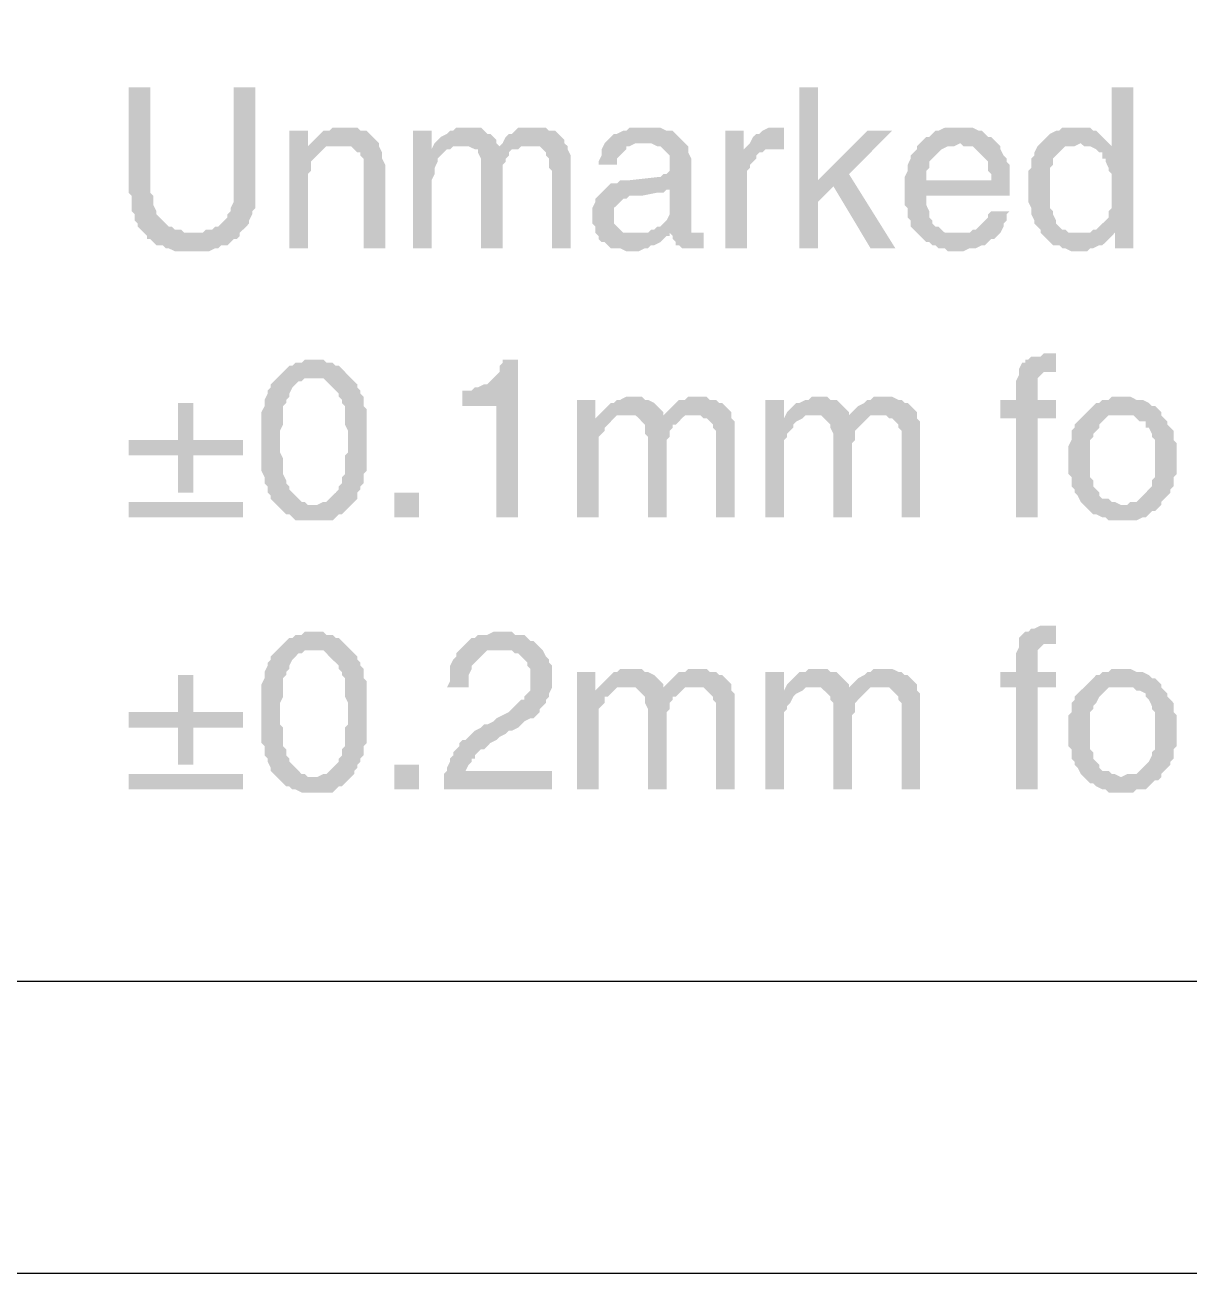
# Model space of a CAD drawing. Header units: inches. Extents: x 3613 to 8393, y -2205 to -794.
# Drawn here: x 6537.1 to 6554.09, y -1185.65 to -1167.43 of the extents above; entities that cross this region are included whole.
import ezdxf

# ---------------------------------------------------------------- set-up
doc = ezdxf.new("R2010")
doc.units = ezdxf.units.IN
doc.header["$MEASUREMENT"] = 0

msp = doc.modelspace()

# ---------------------------------------------------------------- hatches: boundary and pattern name
at = {"transparency": 33554559}
for points in [[(6538.927, -1168.343), (6538.611, -1168.343), (6538.611, -1169.878), (6538.656, -1169.923), (6538.656, -1170.149), (6538.701, -1170.194), (6538.701, -1170.284), (6538.746, -1170.329), (6538.746, -1170.374), (6538.791, -1170.419), (6538.836, -1170.464), (6539.559, -1170.464), (6539.423, -1170.464), (6539.378, -1170.419), (6539.288, -1170.419), (6539.243, -1170.374), (6539.197, -1170.374), (6539.152, -1170.329), (6539.107, -1170.284), (6539.107, -1170.284), (6539.062, -1170.239), (6539.017, -1170.194), (6539.017, -1170.149), (6538.972, -1170.058), (6538.972, -1169.923), (6538.927, -1169.878), (6538.927, -1169.787)], [(6540.461, -1168.343), (6540.145, -1168.343), (6540.145, -1170.013), (6540.1, -1170.103), (6540.1, -1170.149), (6540.055, -1170.194), (6540.055, -1170.239), (6540.01, -1170.284), (6539.965, -1170.329), (6539.92, -1170.374), (6539.874, -1170.374), (6539.829, -1170.419), (6539.739, -1170.419), (6539.694, -1170.464), (6538.836, -1170.464), (6538.882, -1170.51), (6538.882, -1170.555), (6538.927, -1170.555), (6538.972, -1170.6), (6539.017, -1170.645), (6539.107, -1170.645), (6539.152, -1170.69), (6539.197, -1170.69), (6539.288, -1170.735), (6539.784, -1170.735), (6539.874, -1170.69), (6539.92, -1170.69), (6539.965, -1170.645), (6540.055, -1170.645), (6540.1, -1170.6), (6540.145, -1170.555), (6540.19, -1170.555), (6540.235, -1170.51), (6540.235, -1170.464), (6540.281, -1170.419), (6540.326, -1170.374), (6540.371, -1170.329), (6540.371, -1170.284), (6540.416, -1170.194), (6540.416, -1170.149), (6540.461, -1170.103), (6540.461, -1169.833)], [(6548.675, -1168.343), (6548.404, -1168.343), (6548.404, -1170.69), (6548.675, -1170.69), (6548.675, -1170.013), (6548.901, -1169.787), (6548.675, -1169.697)], [(6553.279, -1168.343), (6552.963, -1168.343), (6552.963, -1169.201), (6552.737, -1169.246), (6552.782, -1169.291), (6552.827, -1169.291), (6552.827, -1169.381), (6552.873, -1169.381), (6552.873, -1169.426), (6552.918, -1169.517), (6552.918, -1169.562), (6552.963, -1169.607), (6552.963, -1170.103), (6552.918, -1170.149), (6552.918, -1170.239), (6552.873, -1170.284), (6552.827, -1170.329), (6552.827, -1170.329), (6552.782, -1170.374), (6552.737, -1170.419), (6552.692, -1170.419), (6553.008, -1170.464), (6553.008, -1170.69), (6553.279, -1170.69)], [(6541.228, -1168.975), (6540.958, -1168.975), (6540.958, -1170.69), (6541.228, -1170.69), (6541.228, -1169.742), (6541.228, -1169.607), (6541.274, -1169.562), (6541.274, -1169.426), (6541.319, -1169.381), (6541.364, -1169.336), (6541.364, -1169.336), (6541.409, -1169.291), (6541.454, -1169.246), (6541.228, -1169.201)], [(6541.725, -1168.93), (6541.589, -1168.93), (6541.544, -1168.975), (6541.454, -1168.975), (6541.409, -1169.02), (6541.364, -1169.065), (6541.319, -1169.111), (6541.274, -1169.156), (6541.228, -1169.201), (6541.454, -1169.246), (6541.499, -1169.201), (6541.68, -1169.201), (6542.266, -1169.156), (6542.221, -1169.111), (6542.176, -1169.065), (6542.176, -1169.065), (6542.131, -1169.02), (6542.086, -1168.975), (6541.996, -1168.975), (6541.951, -1168.93), (6541.815, -1168.93)], [(6543.034, -1168.975), (6542.763, -1168.975), (6542.763, -1170.69), (6543.034, -1170.69), (6543.034, -1169.697), (6543.079, -1169.607), (6543.079, -1169.517), (6543.124, -1169.426), (6543.124, -1169.381), (6543.169, -1169.336), (6543.214, -1169.291), (6543.259, -1169.246), (6543.304, -1169.246), (6543.034, -1169.246)], [(6543.53, -1168.93), (6543.395, -1168.93), (6543.35, -1168.975), (6543.304, -1168.975), (6543.259, -1169.02), (6543.169, -1169.065), (6543.124, -1169.111), (6543.079, -1169.156), (6543.034, -1169.246), (6543.304, -1169.246), (6543.35, -1169.201), (6543.485, -1169.201), (6543.981, -1169.156), (6543.981, -1169.111), (6543.936, -1169.065), (6543.891, -1169.02), (6543.846, -1169.02), (6543.801, -1168.975), (6543.756, -1168.93), (6543.62, -1168.93)], [(6544.478, -1168.93), (6544.297, -1168.93), (6544.252, -1168.975), (6544.207, -1169.02), (6544.162, -1169.02), (6544.117, -1169.065), (6544.072, -1169.156), (6544.027, -1169.201), (6543.575, -1169.201), (6543.666, -1169.246), (6543.711, -1169.246), (6543.711, -1169.291), (6543.756, -1169.381), (6543.756, -1170.69), (6544.072, -1170.69), (6544.072, -1169.697), (6544.072, -1169.472), (6544.117, -1169.426), (6544.117, -1169.381), (6544.162, -1169.336), (6544.162, -1169.291), (6544.207, -1169.246), (6544.297, -1169.246), (6544.343, -1169.201), (6544.478, -1169.201), (6544.974, -1169.156), (6544.974, -1169.111), (6544.929, -1169.065), (6544.929, -1169.065), (6544.884, -1169.02), (6544.839, -1168.975), (6544.749, -1168.975), (6544.704, -1168.93), (6544.568, -1168.93)], [(6546.193, -1168.93), (6545.922, -1168.93), (6545.877, -1168.975), (6545.832, -1168.975), (6545.742, -1169.02), (6545.696, -1169.02), (6545.651, -1169.065), (6545.651, -1169.065), (6545.606, -1169.111), (6545.561, -1169.156), (6545.516, -1169.246), (6545.516, -1169.336), (6545.471, -1169.426), (6545.471, -1169.472), (6545.742, -1169.472), (6545.742, -1169.381), (6545.787, -1169.336), (6545.832, -1169.291), (6545.877, -1169.246), (6545.877, -1169.201), (6545.922, -1169.201), (6546.012, -1169.156), (6546.735, -1169.156), (6546.689, -1169.111), (6546.644, -1169.065), (6546.599, -1169.02), (6546.554, -1168.975), (6546.464, -1168.975), (6546.373, -1168.93), (6546.238, -1168.93)], [(6547.592, -1168.975), (6547.321, -1168.975), (6547.321, -1170.69), (6547.637, -1170.69), (6547.637, -1169.562), (6547.682, -1169.517), (6547.682, -1169.472), (6547.727, -1169.426), (6547.773, -1169.381), (6547.773, -1169.336), (6547.818, -1169.291), (6547.863, -1169.291), (6547.592, -1169.246)], [(6548.088, -1168.93), (6547.953, -1168.93), (6547.863, -1168.975), (6547.818, -1169.02), (6547.773, -1169.02), (6547.727, -1169.065), (6547.682, -1169.156), (6547.682, -1169.156), (6547.637, -1169.201), (6548.134, -1169.246), (6548.179, -1169.246), (6548.179, -1168.93), (6548.134, -1168.93)], [(6549.758, -1168.975), (6549.397, -1168.975), (6548.675, -1169.697), (6548.901, -1169.787), (6549.442, -1170.69), (6549.804, -1170.69), (6549.127, -1169.607)], [(6550.751, -1168.93), (6550.526, -1168.93), (6550.435, -1168.975), (6550.39, -1168.975), (6550.345, -1169.02), (6550.3, -1169.065), (6550.255, -1169.065), (6550.21, -1169.111), (6550.165, -1169.156), (6550.751, -1169.156), (6550.796, -1169.201), (6550.932, -1169.201), (6550.977, -1169.246), (6551.022, -1169.291), (6551.067, -1169.336), (6551.067, -1169.336), (6551.112, -1169.381), (6551.157, -1169.426), (6551.157, -1169.562), (6551.203, -1169.607), (6551.203, -1169.697), (6549.939, -1169.697), (6549.939, -1170.058), (6549.984, -1170.103), (6549.984, -1170.239), (6550.029, -1170.284), (6550.029, -1170.374), (6550.074, -1170.419), (6550.119, -1170.464), (6550.165, -1170.51), (6550.165, -1170.51), (6550.21, -1170.555), (6550.255, -1170.6), (6550.3, -1170.6), (6550.345, -1170.645), (6550.39, -1170.645), (6550.435, -1170.69), (6550.526, -1170.69), (6550.571, -1170.735), (6550.796, -1170.735), (6550.887, -1170.69), (6550.977, -1170.69), (6551.067, -1170.645), (6551.112, -1170.645), (6551.157, -1170.6), (6551.203, -1170.555), (6551.248, -1170.555), (6551.293, -1170.51), (6550.751, -1170.464), (6550.526, -1170.464), (6550.48, -1170.419), (6550.435, -1170.374), (6550.39, -1170.374), (6550.345, -1170.329), (6550.345, -1170.284), (6550.3, -1170.239), (6550.3, -1170.149), (6550.255, -1170.058), (6550.255, -1169.923), (6551.473, -1169.923), (6551.473, -1169.472), (6551.428, -1169.426), (6551.428, -1169.381), (6551.383, -1169.336), (6551.338, -1169.246), (6551.338, -1169.201), (6551.293, -1169.156), (6551.248, -1169.111), (6551.203, -1169.065), (6551.157, -1169.065), (6551.112, -1169.02), (6551.067, -1168.975), (6551.022, -1168.975), (6550.932, -1168.93), (6550.796, -1168.93)], [(6552.466, -1168.93), (6552.241, -1168.93), (6552.196, -1168.975), (6552.15, -1168.975), (6552.06, -1169.02), (6552.015, -1169.065), (6551.97, -1169.111), (6551.925, -1169.156), (6552.511, -1169.156), (6552.557, -1169.201), (6552.647, -1169.201), (6552.737, -1169.246), (6552.963, -1169.201), (6552.963, -1169.201), (6552.918, -1169.156), (6552.873, -1169.111), (6552.827, -1169.065), (6552.782, -1169.02), (6552.737, -1168.975), (6552.692, -1168.975), (6552.647, -1168.93), (6552.511, -1168.93)], [(6542.266, -1169.156), (6541.68, -1169.201), (6541.86, -1169.201), (6541.905, -1169.246), (6541.951, -1169.291), (6541.996, -1169.291), (6541.996, -1169.336), (6542.041, -1169.381), (6542.041, -1170.69), (6542.357, -1170.69), (6542.357, -1169.472), (6542.312, -1169.381), (6542.312, -1169.291), (6542.266, -1169.201)], [(6544.974, -1169.156), (6544.478, -1169.201), (6544.613, -1169.201), (6544.658, -1169.246), (6544.704, -1169.291), (6544.704, -1169.336), (6544.749, -1169.381), (6544.749, -1169.517), (6544.794, -1169.562), (6544.794, -1170.69), (6545.065, -1170.69), (6545.065, -1169.472), (6545.065, -1169.336), (6545.02, -1169.246), (6545.02, -1169.201)], [(6546.735, -1169.156), (6546.148, -1169.156), (6546.238, -1169.156), (6546.328, -1169.201), (6546.373, -1169.201), (6546.419, -1169.246), (6546.464, -1169.291), (6546.509, -1169.336), (6546.509, -1169.562), (6546.464, -1169.607), (6546.419, -1169.607), (6546.373, -1169.652), (6546.328, -1169.652), (6545.922, -1169.697), (6545.787, -1169.697), (6545.742, -1169.742), (6545.651, -1169.742), (6545.606, -1169.787), (6546.509, -1169.833), (6546.509, -1170.103), (6546.509, -1170.194), (6546.464, -1170.284), (6546.419, -1170.329), (6546.373, -1170.374), (6546.328, -1170.374), (6546.283, -1170.419), (6546.238, -1170.419), (6546.193, -1170.464), (6545.967, -1170.464), (6545.471, -1170.51), (6545.471, -1170.555), (6545.516, -1170.6), (6545.561, -1170.6), (6545.606, -1170.645), (6545.651, -1170.69), (6545.787, -1170.69), (6545.877, -1170.735), (6546.058, -1170.735), (6546.148, -1170.69), (6546.193, -1170.69), (6546.238, -1170.645), (6546.283, -1170.645), (6546.373, -1170.6), (6546.419, -1170.555), (6546.464, -1170.51), (6546.509, -1170.51), (6546.509, -1170.464), (6546.825, -1170.464), (6546.825, -1169.381), (6546.78, -1169.291), (6546.78, -1169.201)], [(6550.165, -1169.156), (6550.119, -1169.201), (6550.119, -1169.246), (6550.074, -1169.291), (6550.029, -1169.336), (6550.029, -1169.381), (6549.984, -1169.472), (6549.984, -1169.562), (6549.939, -1169.652), (6549.939, -1169.697), (6550.255, -1169.697), (6550.255, -1169.562), (6550.3, -1169.517), (6550.3, -1169.426), (6550.345, -1169.381), (6550.39, -1169.336), (6550.39, -1169.336), (6550.435, -1169.291), (6550.48, -1169.246), (6550.571, -1169.201), (6550.661, -1169.201), (6550.751, -1169.156)], [(6551.925, -1169.156), (6551.88, -1169.201), (6551.834, -1169.291), (6551.834, -1169.336), (6551.789, -1169.381), (6551.789, -1169.517), (6551.744, -1169.562), (6551.744, -1170.013), (6551.789, -1170.103), (6551.789, -1170.194), (6551.834, -1170.284), (6551.834, -1170.329), (6551.88, -1170.374), (6551.925, -1170.419), (6551.925, -1170.464), (6551.97, -1170.51), (6552.015, -1170.555), (6552.06, -1170.6), (6552.105, -1170.645), (6552.196, -1170.645), (6552.241, -1170.69), (6552.286, -1170.69), (6552.376, -1170.735), (6552.602, -1170.735), (6552.647, -1170.69), (6552.692, -1170.69), (6552.782, -1170.645), (6552.827, -1170.645), (6552.873, -1170.6), (6552.918, -1170.555), (6552.963, -1170.51), (6552.511, -1170.464), (6552.331, -1170.464), (6552.286, -1170.419), (6552.241, -1170.419), (6552.196, -1170.374), (6552.15, -1170.329), (6552.15, -1170.284), (6552.105, -1170.194), (6552.105, -1170.149), (6552.06, -1170.103), (6552.06, -1169.517), (6552.105, -1169.472), (6552.105, -1169.381), (6552.15, -1169.336), (6552.15, -1169.336), (6552.196, -1169.291), (6552.241, -1169.246), (6552.286, -1169.201), (6552.421, -1169.201), (6552.511, -1169.156)], [(6547.637, -1169.201), (6547.592, -1169.246), (6547.863, -1169.291), (6547.908, -1169.246), (6548.134, -1169.246)], [(6545.606, -1169.787), (6545.561, -1169.833), (6545.516, -1169.878), (6545.516, -1169.878), (6545.471, -1169.923), (6545.426, -1169.968), (6545.426, -1170.013), (6545.381, -1170.103), (6545.381, -1170.239), (6545.381, -1170.329), (6545.426, -1170.374), (6545.426, -1170.464), (6545.471, -1170.51), (6545.967, -1170.464), (6545.832, -1170.464), (6545.787, -1170.419), (6545.742, -1170.374), (6545.696, -1170.329), (6545.696, -1170.103), (6545.742, -1170.058), (6545.787, -1170.013), (6545.832, -1169.968), (6545.877, -1169.968), (6545.922, -1169.923), (6546.103, -1169.923), (6546.328, -1169.878), (6546.419, -1169.878), (6546.464, -1169.833), (6546.509, -1169.833)], [(6551.473, -1170.149), (6551.203, -1170.149), (6551.157, -1170.194), (6551.157, -1170.239), (6551.112, -1170.284), (6551.067, -1170.329), (6551.022, -1170.374), (6550.977, -1170.419), (6550.932, -1170.419), (6550.887, -1170.464), (6550.751, -1170.464), (6551.293, -1170.51), (6551.338, -1170.464), (6551.383, -1170.374), (6551.383, -1170.329), (6551.428, -1170.284), (6551.428, -1170.194)], [(6546.825, -1170.464), (6546.509, -1170.464), (6546.554, -1170.51), (6546.915, -1170.464), (6546.915, -1170.464)], [(6547.005, -1170.464), (6546.915, -1170.464), (6546.554, -1170.51), (6546.554, -1170.555), (6546.599, -1170.6), (6546.599, -1170.645), (6546.644, -1170.645), (6546.689, -1170.69), (6547.005, -1170.69)], [(6552.692, -1170.419), (6552.647, -1170.464), (6552.511, -1170.464), (6552.963, -1170.51), (6553.008, -1170.464)], [(6552.015, -1172.225), (6551.97, -1172.225), (6551.925, -1172.27), (6551.789, -1172.27), (6551.744, -1172.315), (6551.699, -1172.315), (6551.699, -1172.36), (6551.654, -1172.36), (6551.609, -1172.45), (6551.609, -1172.495), (6552.15, -1172.495), (6552.15, -1172.225)], [(6541.319, -1172.315), (6541.183, -1172.315), (6541.138, -1172.36), (6541.048, -1172.36), (6541.003, -1172.405), (6540.958, -1172.405), (6540.912, -1172.45), (6540.867, -1172.495), (6540.822, -1172.541), (6540.777, -1172.586), (6541.454, -1172.586), (6541.499, -1172.631), (6541.544, -1172.676), (6541.589, -1172.721), (6541.635, -1172.766), (6541.68, -1172.811), (6541.68, -1172.856), (6541.725, -1172.902), (6541.725, -1172.947), (6541.77, -1172.992), (6541.77, -1173.263), (6541.815, -1173.353), (6541.815, -1173.669), (6541.77, -1173.714), (6541.77, -1173.985), (6541.725, -1174.03), (6541.725, -1174.12), (6541.68, -1174.165), (6541.68, -1174.21), (6541.68, -1174.21), (6541.635, -1174.256), (6541.589, -1174.301), (6541.544, -1174.346), (6541.499, -1174.391), (6541.454, -1174.391), (6541.364, -1174.436), (6540.777, -1174.436), (6540.822, -1174.481), (6540.867, -1174.526), (6540.912, -1174.572), (6540.958, -1174.572), (6541.003, -1174.617), (6541.048, -1174.662), (6541.589, -1174.662), (6541.635, -1174.617), (6541.68, -1174.572), (6541.725, -1174.572), (6541.77, -1174.526), (6541.815, -1174.481), (6541.86, -1174.436), (6541.905, -1174.391), (6541.905, -1174.391), (6541.951, -1174.346), (6541.951, -1174.256), (6541.996, -1174.21), (6541.996, -1174.165), (6542.041, -1174.12), (6542.041, -1173.985), (6542.086, -1173.94), (6542.086, -1173.488), (6542.086, -1173.037), (6542.041, -1172.992), (6542.041, -1172.856), (6541.996, -1172.811), (6541.996, -1172.766), (6541.951, -1172.721), (6541.951, -1172.676), (6541.905, -1172.631), (6541.905, -1172.631), (6541.86, -1172.586), (6541.815, -1172.541), (6541.77, -1172.495), (6541.725, -1172.45), (6541.68, -1172.405), (6541.635, -1172.405), (6541.589, -1172.36), (6541.499, -1172.36), (6541.454, -1172.315), (6541.364, -1172.315)], [(6544.297, -1172.315), (6544.072, -1172.315), (6544.072, -1172.36), (6544.027, -1172.405), (6544.027, -1172.495), (6543.981, -1172.541), (6543.936, -1172.586), (6543.891, -1172.631), (6543.846, -1172.676), (6543.801, -1172.676), (6543.711, -1172.721), (6543.666, -1172.721), (6543.62, -1172.766), (6543.485, -1172.766), (6543.485, -1172.992), (6543.981, -1172.992), (6543.981, -1174.617), (6544.297, -1174.617)], [(6540.777, -1172.586), (6540.732, -1172.631), (6540.732, -1172.631), (6540.687, -1172.676), (6540.687, -1172.721), (6540.642, -1172.766), (6540.642, -1172.811), (6540.597, -1172.902), (6540.597, -1172.992), (6540.551, -1173.082), (6540.551, -1173.94), (6540.597, -1174.03), (6540.597, -1174.12), (6540.642, -1174.165), (6540.642, -1174.256), (6540.687, -1174.301), (6540.687, -1174.346), (6540.732, -1174.391), (6540.777, -1174.436), (6541.319, -1174.436), (6541.228, -1174.436), (6541.183, -1174.391), (6541.138, -1174.391), (6541.093, -1174.346), (6541.048, -1174.301), (6541.003, -1174.256), (6540.958, -1174.21), (6540.958, -1174.165), (6540.912, -1174.12), (6540.912, -1174.075), (6540.867, -1173.985), (6540.867, -1173.759), (6540.822, -1173.669), (6540.822, -1173.353), (6540.867, -1173.263), (6540.867, -1172.992), (6540.912, -1172.947), (6540.912, -1172.902), (6540.958, -1172.856), (6540.958, -1172.811), (6540.958, -1172.811), (6541.003, -1172.721), (6541.048, -1172.676), (6541.093, -1172.631), (6541.138, -1172.631), (6541.183, -1172.586), (6541.319, -1172.586)], [(6551.609, -1172.495), (6551.609, -1172.541), (6551.564, -1172.631), (6551.564, -1172.902), (6551.338, -1172.902), (6551.338, -1173.172), (6551.564, -1173.172), (6551.564, -1174.617), (6551.88, -1174.617), (6551.88, -1173.172), (6552.15, -1173.172), (6552.15, -1172.902), (6551.88, -1172.902), (6551.88, -1172.586), (6551.925, -1172.541), (6551.925, -1172.541), (6551.97, -1172.495), (6552.06, -1172.495)], [(6539.559, -1172.947), (6539.333, -1172.947), (6539.333, -1173.488), (6538.611, -1173.488), (6538.611, -1173.714), (6539.333, -1173.714), (6539.333, -1174.256), (6539.559, -1174.256), (6539.559, -1173.714), (6540.281, -1173.714), (6540.281, -1173.488), (6539.559, -1173.488)], [(6545.426, -1172.902), (6545.155, -1172.902), (6545.155, -1174.617), (6545.471, -1174.617), (6545.471, -1173.443), (6545.516, -1173.398), (6545.561, -1173.353), (6545.561, -1173.308), (6545.606, -1173.263), (6545.651, -1173.218), (6545.696, -1173.172), (6545.426, -1173.172)], [(6545.967, -1172.856), (6545.877, -1172.856), (6545.787, -1172.902), (6545.742, -1172.902), (6545.696, -1172.947), (6545.651, -1172.947), (6545.606, -1172.992), (6545.561, -1173.037), (6545.516, -1173.082), (6545.426, -1173.172), (6545.696, -1173.172), (6545.742, -1173.127), (6545.877, -1173.127), (6546.419, -1173.082), (6546.373, -1173.037), (6546.328, -1172.992), (6546.328, -1172.992), (6546.283, -1172.947), (6546.193, -1172.902), (6546.148, -1172.902), (6546.103, -1172.856), (6546.012, -1172.856)], [(6546.915, -1172.856), (6546.78, -1172.856), (6546.735, -1172.902), (6546.644, -1172.902), (6546.599, -1172.947), (6546.554, -1172.992), (6546.509, -1173.037), (6546.464, -1173.082), (6546.419, -1173.127), (6546.012, -1173.127), (6546.058, -1173.172), (6546.103, -1173.218), (6546.103, -1173.218), (6546.148, -1173.263), (6546.148, -1173.398), (6546.193, -1173.443), (6546.193, -1174.617), (6546.464, -1174.617), (6546.464, -1173.488), (6546.509, -1173.443), (6546.509, -1173.353), (6546.554, -1173.308), (6546.554, -1173.263), (6546.599, -1173.263), (6546.644, -1173.218), (6546.689, -1173.172), (6546.735, -1173.127), (6546.87, -1173.127), (6547.412, -1173.082), (6547.366, -1173.037), (6547.321, -1172.992), (6547.321, -1172.992), (6547.276, -1172.947), (6547.231, -1172.947), (6547.186, -1172.902), (6547.096, -1172.902), (6547.05, -1172.856), (6546.96, -1172.856)], [(6548.179, -1172.902), (6547.908, -1172.902), (6547.908, -1174.617), (6548.179, -1174.617), (6548.179, -1173.488), (6548.224, -1173.443), (6548.224, -1173.398), (6548.269, -1173.353), (6548.314, -1173.308), (6548.314, -1173.263), (6548.359, -1173.218), (6548.45, -1173.172), (6548.179, -1173.172)], [(6548.675, -1172.856), (6548.585, -1172.856), (6548.54, -1172.902), (6548.495, -1172.902), (6548.404, -1172.947), (6548.359, -1172.947), (6548.314, -1172.992), (6548.269, -1173.037), (6548.224, -1173.082), (6548.179, -1173.172), (6548.45, -1173.172), (6548.495, -1173.127), (6548.63, -1173.127), (6549.127, -1173.082), (6549.081, -1173.037), (6549.036, -1172.992), (6549.036, -1172.992), (6548.991, -1172.947), (6548.946, -1172.902), (6548.856, -1172.902), (6548.811, -1172.856), (6548.765, -1172.856)], [(6549.623, -1172.856), (6549.488, -1172.856), (6549.442, -1172.902), (6549.397, -1172.902), (6549.352, -1172.947), (6549.262, -1172.992), (6549.217, -1173.037), (6549.172, -1173.082), (6549.127, -1173.127), (6548.72, -1173.127), (6548.765, -1173.172), (6548.811, -1173.218), (6548.811, -1173.218), (6548.856, -1173.263), (6548.856, -1173.308), (6548.901, -1173.398), (6548.901, -1174.617), (6549.172, -1174.617), (6549.172, -1173.533), (6549.217, -1173.488), (6549.217, -1173.353), (6549.262, -1173.308), (6549.307, -1173.263), (6549.307, -1173.263), (6549.352, -1173.218), (6549.397, -1173.172), (6549.442, -1173.127), (6549.578, -1173.127), (6550.119, -1173.082), (6550.074, -1173.037), (6550.029, -1172.992), (6550.029, -1172.992), (6549.984, -1172.947), (6549.939, -1172.947), (6549.894, -1172.902), (6549.849, -1172.902), (6549.758, -1172.856), (6549.713, -1172.856)], [(6553.098, -1172.856), (6552.963, -1172.856), (6552.918, -1172.902), (6552.827, -1172.902), (6552.782, -1172.947), (6552.737, -1172.947), (6552.692, -1172.992), (6552.647, -1173.037), (6552.602, -1173.082), (6552.557, -1173.127), (6552.557, -1173.127), (6552.511, -1173.172), (6552.466, -1173.218), (6552.421, -1173.263), (6552.421, -1173.308), (6552.376, -1173.353), (6552.376, -1173.488), (6552.331, -1173.579), (6552.331, -1173.759), (6552.331, -1173.985), (6552.376, -1174.03), (6552.376, -1174.165), (6552.421, -1174.21), (6552.421, -1174.256), (6552.466, -1174.301), (6552.511, -1174.391), (6552.557, -1174.436), (6553.098, -1174.436), (6553.008, -1174.391), (6552.963, -1174.391), (6552.918, -1174.346), (6552.827, -1174.346), (6552.782, -1174.301), (6552.782, -1174.256), (6552.737, -1174.21), (6552.692, -1174.165), (6552.692, -1174.075), (6552.647, -1174.03), (6552.647, -1173.488), (6552.692, -1173.443), (6552.692, -1173.398), (6552.737, -1173.353), (6552.782, -1173.308), (6552.782, -1173.263), (6552.827, -1173.218), (6552.873, -1173.172), (6552.918, -1173.127), (6553.098, -1173.127), (6553.685, -1173.082), (6553.64, -1173.037), (6553.595, -1172.992), (6553.549, -1172.992), (6553.504, -1172.947), (6553.414, -1172.902), (6553.324, -1172.902), (6553.234, -1172.856), (6553.188, -1172.856)], [(6547.412, -1173.082), (6546.87, -1173.127), (6546.96, -1173.127), (6547.005, -1173.172), (6547.05, -1173.172), (6547.096, -1173.218), (6547.141, -1173.263), (6547.141, -1173.308), (6547.186, -1173.353), (6547.186, -1174.617), (6547.457, -1174.617), (6547.457, -1173.218), (6547.412, -1173.172)], [(6550.119, -1173.082), (6549.578, -1173.127), (6549.668, -1173.127), (6549.713, -1173.172), (6549.758, -1173.172), (6549.804, -1173.218), (6549.849, -1173.263), (6549.849, -1173.308), (6549.894, -1173.353), (6549.894, -1174.617), (6550.165, -1174.617), (6550.165, -1173.218), (6550.119, -1173.172)], [(6553.685, -1173.082), (6553.098, -1173.127), (6553.279, -1173.127), (6553.324, -1173.172), (6553.369, -1173.218), (6553.459, -1173.218), (6553.459, -1173.308), (6553.504, -1173.308), (6553.549, -1173.398), (6553.549, -1173.443), (6553.595, -1173.488), (6553.595, -1174.03), (6553.549, -1174.075), (6553.549, -1174.165), (6553.504, -1174.21), (6553.459, -1174.256), (6553.459, -1174.256), (6553.414, -1174.301), (6553.369, -1174.346), (6553.324, -1174.391), (6553.234, -1174.391), (6553.188, -1174.436), (6552.557, -1174.436), (6552.602, -1174.481), (6552.647, -1174.526), (6552.692, -1174.572), (6552.737, -1174.572), (6552.827, -1174.617), (6552.873, -1174.617), (6552.918, -1174.662), (6553.324, -1174.662), (6553.414, -1174.617), (6553.459, -1174.617), (6553.504, -1174.572), (6553.549, -1174.526), (6553.595, -1174.526), (6553.64, -1174.481), (6553.685, -1174.436), (6553.685, -1174.391), (6553.73, -1174.346), (6553.775, -1174.301), (6553.82, -1174.256), (6553.82, -1174.21), (6553.865, -1174.165), (6553.865, -1174.03), (6553.911, -1173.985), (6553.911, -1173.759), (6553.911, -1173.533), (6553.865, -1173.488), (6553.865, -1173.353), (6553.82, -1173.308), (6553.775, -1173.263), (6553.775, -1173.218), (6553.73, -1173.172), (6553.685, -1173.127)], [(6542.853, -1174.617), (6542.853, -1174.256), (6542.492, -1174.256), (6542.492, -1174.617)], [(6540.281, -1174.617), (6540.281, -1174.391), (6538.611, -1174.391), (6538.611, -1174.617)], [(6541.319, -1176.287), (6541.183, -1176.287), (6541.138, -1176.332), (6541.048, -1176.332), (6541.003, -1176.377), (6540.958, -1176.377), (6540.912, -1176.422), (6540.867, -1176.467), (6540.822, -1176.512), (6540.777, -1176.557), (6541.454, -1176.557), (6541.499, -1176.602), (6541.544, -1176.648), (6541.589, -1176.693), (6541.635, -1176.738), (6541.68, -1176.783), (6541.68, -1176.828), (6541.725, -1176.873), (6541.725, -1176.918), (6541.77, -1176.964), (6541.77, -1177.234), (6541.815, -1177.325), (6541.815, -1177.64), (6541.77, -1177.686), (6541.77, -1177.956), (6541.725, -1178.002), (6541.725, -1178.092), (6541.68, -1178.137), (6541.68, -1178.182), (6541.68, -1178.182), (6541.635, -1178.227), (6541.589, -1178.272), (6541.544, -1178.317), (6541.499, -1178.363), (6541.454, -1178.363), (6541.364, -1178.408), (6540.777, -1178.408), (6540.822, -1178.453), (6540.867, -1178.498), (6540.912, -1178.543), (6540.958, -1178.543), (6541.003, -1178.588), (6541.048, -1178.588), (6541.138, -1178.633), (6541.589, -1178.633), (6541.635, -1178.588), (6541.68, -1178.543), (6541.725, -1178.543), (6541.77, -1178.498), (6541.815, -1178.453), (6541.86, -1178.408), (6541.905, -1178.363), (6541.905, -1178.317), (6541.951, -1178.272), (6541.951, -1178.227), (6541.996, -1178.182), (6541.996, -1178.137), (6542.041, -1178.092), (6542.041, -1177.956), (6542.086, -1177.911), (6542.086, -1177.46), (6542.086, -1177.009), (6542.041, -1176.964), (6542.041, -1176.828), (6541.996, -1176.783), (6541.996, -1176.738), (6541.951, -1176.693), (6541.951, -1176.648), (6541.905, -1176.602), (6541.905, -1176.602), (6541.86, -1176.557), (6541.815, -1176.512), (6541.77, -1176.467), (6541.725, -1176.422), (6541.68, -1176.377), (6541.635, -1176.377), (6541.589, -1176.332), (6541.499, -1176.332), (6541.454, -1176.287), (6541.364, -1176.287)], [(6544.072, -1176.287), (6543.936, -1176.287), (6543.846, -1176.332), (6543.711, -1176.332), (6543.666, -1176.377), (6543.62, -1176.377), (6543.575, -1176.422), (6543.53, -1176.467), (6543.485, -1176.512), (6543.485, -1176.512), (6543.44, -1176.557), (6543.395, -1176.602), (6543.395, -1176.648), (6543.35, -1176.693), (6543.304, -1176.783), (6543.304, -1177.009), (6543.259, -1177.099), (6543.575, -1177.099), (6543.575, -1176.918), (6543.62, -1176.828), (6543.62, -1176.783), (6543.666, -1176.738), (6543.711, -1176.693), (6543.756, -1176.648), (6543.801, -1176.602), (6543.846, -1176.557), (6544.027, -1176.557), (6544.613, -1176.512), (6544.568, -1176.467), (6544.523, -1176.422), (6544.478, -1176.422), (6544.433, -1176.377), (6544.388, -1176.332), (6544.252, -1176.332), (6544.207, -1176.287), (6544.117, -1176.287)], [(6552.015, -1176.196), (6551.925, -1176.196), (6551.834, -1176.241), (6551.789, -1176.241), (6551.744, -1176.287), (6551.699, -1176.287), (6551.654, -1176.332), (6551.609, -1176.377), (6551.609, -1176.467), (6552.15, -1176.467), (6552.15, -1176.196)], [(6551.609, -1176.467), (6551.609, -1176.512), (6551.564, -1176.602), (6551.564, -1176.873), (6551.338, -1176.873), (6551.338, -1177.099), (6551.564, -1177.099), (6551.564, -1178.588), (6551.88, -1178.588), (6551.88, -1177.099), (6552.15, -1177.099), (6552.15, -1176.873), (6551.88, -1176.873), (6551.88, -1176.557), (6551.925, -1176.512), (6551.925, -1176.512), (6551.97, -1176.467), (6552.06, -1176.467)], [(6540.777, -1176.557), (6540.732, -1176.602), (6540.732, -1176.602), (6540.687, -1176.648), (6540.687, -1176.693), (6540.642, -1176.738), (6540.642, -1176.783), (6540.597, -1176.873), (6540.597, -1176.964), (6540.551, -1177.054), (6540.551, -1177.911), (6540.597, -1177.956), (6540.597, -1178.092), (6540.642, -1178.137), (6540.642, -1178.182), (6540.687, -1178.272), (6540.687, -1178.317), (6540.732, -1178.363), (6540.777, -1178.408), (6541.319, -1178.408), (6541.228, -1178.408), (6541.183, -1178.363), (6541.138, -1178.363), (6541.093, -1178.317), (6541.048, -1178.272), (6541.003, -1178.227), (6540.958, -1178.182), (6540.958, -1178.137), (6540.912, -1178.092), (6540.912, -1178.002), (6540.867, -1177.956), (6540.867, -1177.686), (6540.822, -1177.64), (6540.822, -1177.325), (6540.867, -1177.234), (6540.867, -1176.964), (6540.912, -1176.918), (6540.912, -1176.873), (6540.958, -1176.828), (6540.958, -1176.783), (6540.958, -1176.783), (6541.003, -1176.693), (6541.048, -1176.648), (6541.093, -1176.602), (6541.138, -1176.602), (6541.183, -1176.557), (6541.319, -1176.557)], [(6544.613, -1176.512), (6544.027, -1176.557), (6544.207, -1176.557), (6544.252, -1176.602), (6544.297, -1176.602), (6544.343, -1176.648), (6544.388, -1176.693), (6544.433, -1176.738), (6544.433, -1176.783), (6544.478, -1176.828), (6544.478, -1177.144), (6544.433, -1177.189), (6544.388, -1177.234), (6544.388, -1177.279), (6544.343, -1177.279), (6544.297, -1177.325), (6544.252, -1177.37), (6544.207, -1177.415), (6544.162, -1177.46), (6544.072, -1177.505), (6544.072, -1177.505), (6543.981, -1177.55), (6543.936, -1177.595), (6543.846, -1177.64), (6543.801, -1177.64), (6543.756, -1177.686), (6543.666, -1177.731), (6543.62, -1177.776), (6543.575, -1177.821), (6543.53, -1177.866), (6543.485, -1177.866), (6543.44, -1177.911), (6543.44, -1177.956), (6543.395, -1178.002), (6543.35, -1178.047), (6543.35, -1178.092), (6543.304, -1178.137), (6543.304, -1178.182), (6543.259, -1178.272), (6543.259, -1178.317), (6543.214, -1178.363), (6543.214, -1178.588), (6544.794, -1178.588), (6544.794, -1178.317), (6543.53, -1178.317), (6543.575, -1178.227), (6543.62, -1178.182), (6543.62, -1178.137), (6543.666, -1178.137), (6543.666, -1178.092), (6543.711, -1178.047), (6543.756, -1178.002), (6543.801, -1178.002), (6543.846, -1177.956), (6543.891, -1177.911), (6543.981, -1177.866), (6544.027, -1177.821), (6544.117, -1177.776), (6544.162, -1177.731), (6544.207, -1177.731), (6544.297, -1177.686), (6544.343, -1177.64), (6544.388, -1177.595), (6544.478, -1177.55), (6544.523, -1177.55), (6544.568, -1177.505), (6544.613, -1177.46), (6544.613, -1177.415), (6544.658, -1177.37), (6544.704, -1177.325), (6544.704, -1177.279), (6544.749, -1177.234), (6544.749, -1177.189), (6544.794, -1177.099), (6544.794, -1176.783), (6544.749, -1176.738), (6544.749, -1176.693), (6544.704, -1176.648), (6544.658, -1176.557)], [(6545.967, -1176.828), (6545.787, -1176.828), (6545.742, -1176.873), (6545.696, -1176.873), (6545.651, -1176.918), (6545.606, -1176.964), (6545.561, -1177.009), (6545.516, -1177.054), (6545.426, -1177.144), (6545.696, -1177.144), (6545.742, -1177.099), (6545.877, -1177.099), (6546.419, -1177.054), (6546.373, -1177.009), (6546.328, -1176.964), (6546.328, -1176.964), (6546.283, -1176.918), (6546.193, -1176.873), (6546.148, -1176.873), (6546.103, -1176.828), (6546.012, -1176.828)], [(6546.915, -1176.828), (6546.78, -1176.828), (6546.735, -1176.873), (6546.644, -1176.873), (6546.599, -1176.918), (6546.554, -1176.964), (6546.509, -1177.009), (6546.464, -1177.054), (6546.419, -1177.099), (6546.012, -1177.099), (6546.058, -1177.144), (6546.103, -1177.189), (6546.103, -1177.189), (6546.148, -1177.234), (6546.148, -1177.325), (6546.193, -1177.415), (6546.193, -1178.588), (6546.464, -1178.588), (6546.464, -1177.46), (6546.509, -1177.415), (6546.509, -1177.325), (6546.554, -1177.279), (6546.554, -1177.234), (6546.599, -1177.234), (6546.644, -1177.189), (6546.689, -1177.144), (6546.735, -1177.099), (6546.87, -1177.099), (6547.412, -1177.054), (6547.366, -1177.009), (6547.321, -1176.964), (6547.321, -1176.964), (6547.276, -1176.918), (6547.231, -1176.918), (6547.186, -1176.873), (6547.096, -1176.873), (6547.05, -1176.828), (6546.96, -1176.828)], [(6548.675, -1176.828), (6548.54, -1176.828), (6548.495, -1176.873), (6548.404, -1176.873), (6548.359, -1176.918), (6548.314, -1176.964), (6548.269, -1177.009), (6548.224, -1177.054), (6548.179, -1177.144), (6548.45, -1177.144), (6548.495, -1177.099), (6548.63, -1177.099), (6549.127, -1177.054), (6549.081, -1177.009), (6549.036, -1176.964), (6549.036, -1176.964), (6548.991, -1176.918), (6548.946, -1176.873), (6548.856, -1176.873), (6548.811, -1176.828), (6548.765, -1176.828)], [(6549.623, -1176.828), (6549.488, -1176.828), (6549.442, -1176.873), (6549.397, -1176.873), (6549.352, -1176.918), (6549.262, -1176.964), (6549.217, -1177.009), (6549.172, -1177.054), (6549.127, -1177.099), (6548.72, -1177.099), (6548.765, -1177.144), (6548.811, -1177.189), (6548.811, -1177.189), (6548.856, -1177.234), (6548.856, -1177.279), (6548.901, -1177.325), (6548.901, -1178.588), (6549.172, -1178.588), (6549.172, -1177.505), (6549.217, -1177.46), (6549.217, -1177.325), (6549.262, -1177.279), (6549.307, -1177.234), (6549.307, -1177.234), (6549.352, -1177.189), (6549.397, -1177.144), (6549.442, -1177.099), (6549.578, -1177.099), (6550.119, -1177.054), (6550.074, -1177.009), (6550.029, -1176.964), (6550.029, -1176.964), (6549.984, -1176.918), (6549.939, -1176.918), (6549.894, -1176.873), (6549.849, -1176.873), (6549.758, -1176.828), (6549.713, -1176.828)], [(6553.098, -1176.828), (6552.963, -1176.828), (6552.918, -1176.873), (6552.827, -1176.873), (6552.782, -1176.918), (6552.737, -1176.918), (6552.692, -1176.964), (6552.647, -1177.009), (6552.602, -1177.054), (6552.557, -1177.099), (6552.557, -1177.099), (6552.511, -1177.144), (6552.466, -1177.189), (6552.421, -1177.234), (6552.421, -1177.279), (6552.376, -1177.325), (6552.376, -1177.46), (6552.331, -1177.505), (6552.331, -1177.731), (6552.331, -1177.956), (6552.376, -1178.002), (6552.376, -1178.137), (6552.421, -1178.182), (6552.421, -1178.227), (6552.466, -1178.272), (6552.511, -1178.363), (6552.557, -1178.408), (6553.098, -1178.408), (6553.008, -1178.363), (6552.963, -1178.363), (6552.918, -1178.317), (6552.827, -1178.317), (6552.782, -1178.272), (6552.782, -1178.227), (6552.737, -1178.182), (6552.692, -1178.137), (6552.692, -1178.047), (6552.647, -1178.002), (6552.647, -1177.46), (6552.692, -1177.415), (6552.692, -1177.37), (6552.737, -1177.325), (6552.782, -1177.234), (6552.782, -1177.234), (6552.827, -1177.189), (6552.873, -1177.144), (6552.918, -1177.099), (6553.098, -1177.099), (6553.685, -1177.054), (6553.64, -1177.009), (6553.595, -1176.964), (6553.549, -1176.964), (6553.504, -1176.918), (6553.414, -1176.873), (6553.324, -1176.873), (6553.234, -1176.828), (6553.188, -1176.828)], [(6539.559, -1176.918), (6539.333, -1176.918), (6539.333, -1177.46), (6538.611, -1177.46), (6538.611, -1177.686), (6539.333, -1177.686), (6539.333, -1178.227), (6539.559, -1178.227), (6539.559, -1177.686), (6540.281, -1177.686), (6540.281, -1177.46), (6539.559, -1177.46)], [(6545.426, -1176.873), (6545.155, -1176.873), (6545.155, -1178.588), (6545.471, -1178.588), (6545.471, -1177.415), (6545.516, -1177.37), (6545.561, -1177.325), (6545.561, -1177.234), (6545.606, -1177.234), (6545.651, -1177.189), (6545.696, -1177.144), (6545.426, -1177.144)], [(6548.179, -1176.873), (6547.908, -1176.873), (6547.908, -1178.588), (6548.179, -1178.588), (6548.179, -1177.46), (6548.224, -1177.415), (6548.224, -1177.37), (6548.269, -1177.325), (6548.314, -1177.234), (6548.314, -1177.234), (6548.359, -1177.189), (6548.45, -1177.144), (6548.179, -1177.144)], [(6547.412, -1177.054), (6546.87, -1177.099), (6547.005, -1177.099), (6547.05, -1177.144), (6547.096, -1177.189), (6547.141, -1177.234), (6547.141, -1177.279), (6547.186, -1177.325), (6547.186, -1178.588), (6547.457, -1178.588), (6547.457, -1177.37), (6547.457, -1177.189), (6547.412, -1177.144)], [(6550.119, -1177.054), (6549.578, -1177.099), (6549.713, -1177.099), (6549.758, -1177.144), (6549.804, -1177.189), (6549.849, -1177.234), (6549.849, -1177.279), (6549.894, -1177.325), (6549.894, -1178.588), (6550.165, -1178.588), (6550.165, -1177.37), (6550.165, -1177.189), (6550.119, -1177.144)], [(6553.685, -1177.054), (6553.098, -1177.099), (6553.279, -1177.099), (6553.324, -1177.144), (6553.369, -1177.144), (6553.459, -1177.189), (6553.459, -1177.234), (6553.504, -1177.279), (6553.549, -1177.37), (6553.549, -1177.415), (6553.595, -1177.46), (6553.595, -1178.002), (6553.549, -1178.047), (6553.549, -1178.092), (6553.504, -1178.182), (6553.459, -1178.227), (6553.459, -1178.227), (6553.414, -1178.272), (6553.369, -1178.317), (6553.324, -1178.363), (6553.188, -1178.363), (6553.098, -1178.408), (6552.557, -1178.408), (6552.602, -1178.453), (6552.647, -1178.498), (6552.692, -1178.498), (6552.737, -1178.543), (6552.827, -1178.588), (6552.873, -1178.588), (6552.918, -1178.633), (6553.279, -1178.633), (6553.324, -1178.588), (6553.459, -1178.588), (6553.504, -1178.543), (6553.549, -1178.498), (6553.595, -1178.453), (6553.64, -1178.453), (6553.685, -1178.408), (6553.685, -1178.363), (6553.73, -1178.317), (6553.775, -1178.272), (6553.82, -1178.227), (6553.82, -1178.182), (6553.865, -1178.137), (6553.865, -1178.002), (6553.911, -1177.956), (6553.911, -1177.731), (6553.911, -1177.505), (6553.865, -1177.46), (6553.865, -1177.325), (6553.82, -1177.279), (6553.775, -1177.234), (6553.775, -1177.189), (6553.73, -1177.144), (6553.685, -1177.099)], [(6542.853, -1178.588), (6542.853, -1178.227), (6542.492, -1178.227), (6542.492, -1178.588)], [(6540.281, -1178.588), (6540.281, -1178.363), (6538.611, -1178.363), (6538.611, -1178.588)]]:
    msp.add_hatch(color=256, dxfattribs=at).paths.add_polyline_path(points)

# ---------------------------------------------------------------- linework, layer by layer
msp.add_line((6226.639, -1181.386), (6635.894, -1181.386))
msp.add_lwpolyline([(6639.932, -1185.646), (6639.932, -888.646), (6219.932, -888.646), (6219.932, -1185.646)], close=True)
for points in [[(6543.981, -1169.156), (6543.485, -1169.201), (6544.027, -1169.201)], [(6546.419, -1173.082), (6545.877, -1173.127), (6546.419, -1173.127)], [(6549.127, -1173.082), (6548.63, -1173.127), (6549.127, -1173.127)], [(6546.419, -1177.054), (6545.877, -1177.099), (6546.419, -1177.099)], [(6549.127, -1177.054), (6548.63, -1177.099), (6549.127, -1177.099)]]:
    msp.add_solid(points, dxfattribs=at)

doc.saveas('drawing.dxf')
